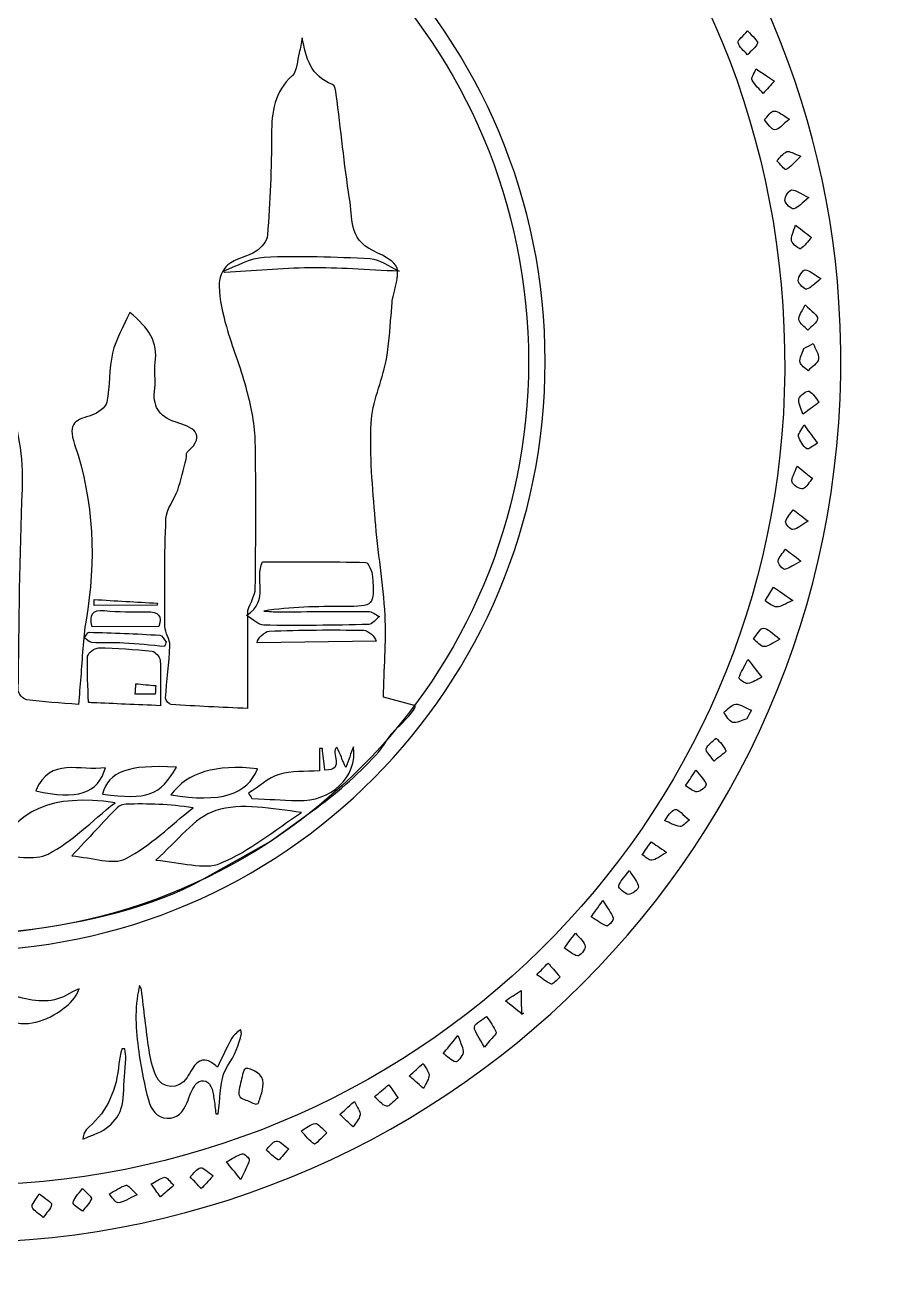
# Model space of a CAD drawing. Header units: millimetres. Extents: x -20 to 89, y -25 to 20.
# Drawn here: x 69.81 to 79.06, y -6.6 to 6.73 of the extents above; entities that cross this region are included whole.
import ezdxf

# ---------------------------------------------------------------- set-up
doc = ezdxf.new("R2010")
doc.units = ezdxf.units.MM
doc.header["$MEASUREMENT"] = 0
doc.layers.add('Layer 1', color=7, linetype='Continuous')

msp = doc.modelspace()

# ---------------------------------------------------------------- linework, layer by layer
at = {"layer": 'Layer 1', "color": 250, "lineweight": 18}
msp.add_open_spline([(52.3255, 14.5272), (52.3255, 14.5272), (85.9255, 14.5272), (85.9255, 14.5272), (87.5778, 14.5272), (88.9255, 13.1795), (88.9255, 11.5272), (88.9255, 11.5272), (88.9255, -22.0728), (88.9255, -22.0728), (88.9255, -23.7251), (87.5778, -25.0728), (85.9255, -25.0728), (85.9255, -25.0728), (52.3255, -25.0728), (52.3255, -25.0728), (50.6732, -25.0728), (49.3255, -23.7251), (49.3255, -22.0728), (49.3255, -22.0728), (49.3255, 11.5272), (49.3255, 11.5272), (49.3255, 13.1795), (50.6732, 14.5272), (52.3255, 14.5272)], degree=3, knots=[0, 0, 0, 0, 0.125, 0.125, 0.125, 0.25, 0.25, 0.25, 0.375, 0.375, 0.375, 0.5, 0.5, 0.5, 0.625, 0.625, 0.625, 0.75, 0.75, 0.75, 0.875, 0.875, 0.875, 1, 1, 1, 1], dxfattribs=at)
at = {"layer": 'Layer 1', "color": 242}
for points, knots in [([(69.1256, -6.1974), (63.9948, -6.2008), (59.8325, -2.0156), (59.7717, 3.0413), (59.7114, 8.0443), (63.6624, 12.3116), (68.7443, 12.497), (74.1646, 12.6946), (78.1503, 8.4661), (78.4488, 3.7832), (78.8016, -1.7555), (74.3837, -6.1916), (69.1256, -6.1974)], [0, 0, 0, 0, 0.25, 0.25, 0.25, 0.5, 0.5, 0.5, 0.75, 0.75, 0.75, 1, 1, 1, 1]), ([(69.1174, -5.5938), (73.9279, -5.6048), (77.8371, -1.7757), (77.8731, 3.0533), (77.9105, 8.03), (74.0444, 11.9236), (69.101, 11.9086), (64.1511, 11.8934), (60.4078, 8.0308), (60.364, 3.2393), (60.3175, -1.8027), (64.3616, -5.6145), (69.1174, -5.5938)], [0, 0, 0, 0, 0.25, 0.25, 0.25, 0.5, 0.5, 0.5, 0.75, 0.75, 0.75, 1, 1, 1, 1]), ([(73.512, -1.2703), (72.3879, -2.4026), (70.8349, -3.1031), (69.1198, -3.1031), (67.4047, -3.1031), (65.8517, -2.4026), (64.7276, -1.2703), (63.6038, -0.1383), (62.9084, 1.4258), (62.9084, 3.1531), (62.9084, 4.8804), (63.6038, 6.4445), (64.7276, 7.5766), (65.8517, 8.7089), (67.4047, 9.4094), (69.1198, 9.4094), (70.8349, 9.4094), (72.3879, 8.7089), (73.512, 7.5766), (74.636, 6.4444), (75.3313, 4.8804), (75.3313, 3.1531), (75.3313, 1.4259), (74.636, -0.1381), (73.512, -1.2703)], [0, 0, 0, 0, 0.125, 0.125, 0.125, 0.25, 0.25, 0.25, 0.375, 0.375, 0.375, 0.5, 0.5, 0.5, 0.625, 0.625, 0.625, 0.75, 0.75, 0.75, 0.875, 0.875, 0.875, 1, 1, 1, 1]), ([(69.1198, -2.9267), (70.7864, -2.9267), (72.2952, -2.2462), (73.3872, -1.1463), (74.4792, -0.0463), (75.1549, 1.4739), (75.1549, 3.1531), (75.1549, 4.8323), (74.4792, 6.3526), (73.3872, 7.4526), (72.2952, 8.5525), (70.7864, 9.233), (69.1198, 9.233), (67.4532, 9.233), (65.9444, 8.5525), (64.8524, 7.4526), (63.7604, 6.3525), (63.0848, 4.8323), (63.0848, 3.1531), (63.0848, 1.4739), (63.7604, -0.0464), (64.8524, -1.1463), (65.9444, -2.2462), (67.4532, -2.9267), (69.1198, -2.9267)], [0, 0, 0, 0, 0.125, 0.125, 0.125, 0.25, 0.25, 0.25, 0.375, 0.375, 0.375, 0.5, 0.5, 0.5, 0.625, 0.625, 0.625, 0.75, 0.75, 0.75, 0.875, 0.875, 0.875, 1, 1, 1, 1]), ([(77.4789, 6.6656), (77.4299, 6.607), (77.3711, 6.5642), (77.3779, 6.5384), (77.3907, 6.4909), (77.4415, 6.4532), (77.4765, 6.4113), (77.5145, 6.4516), (77.5685, 6.4866), (77.5843, 6.5346), (77.5916, 6.5583), (77.5298, 6.6047), (77.4789, 6.6656)], [0, 0, 0, 0, 0.25, 0.25, 0.25, 0.5, 0.5, 0.5, 0.75, 0.75, 0.75, 1, 1, 1, 1]), ([(64.7998, 0.0635), (64.7988, 0.5729), (64.8596, 1.1117), (64.7827, 1.6311), (64.6584, 2.4751), (64.9093, 3.1431), (65.5602, 3.6876), (66.0005, 4.0557), (66.5129, 4.2997), (67.0438, 4.5148), (67.1052, 4.5397), (67.1671, 4.6241), (67.1801, 4.6901), (67.2185, 4.8817), (67.2269, 5.0789), (67.2573, 5.2727), (67.2819, 5.4336), (67.4036, 5.4754), (67.5086, 5.3729), (67.6541, 5.2311), (67.7639, 5.0538), (67.8803, 4.8861), (67.8986, 4.8594), (67.8882, 4.7825), (67.8642, 4.7658), (67.8298, 4.7421), (67.7631, 4.7356), (67.7231, 4.7525), (67.6409, 4.7866), (67.5675, 4.8404), (67.482, 4.8914), (67.4566, 4.6825), (67.4784, 4.5439), (67.7103, 4.4484), (68.2212, 4.2388), (68.6843, 3.944), (69.0773, 3.5567), (69.5704, 3.0708), (69.8121, 2.493), (69.7838, 1.8027), (69.7547, 1.0903), (69.7494, 0.377), (69.7395, -0.3363), (69.7392, -0.3706), (69.7933, -0.4318), (69.8282, -0.4364), (70.0054, -0.4611), (70.1846, -0.471), (70.38, -0.4875), (70.3883, -0.3838), (70.3956, -0.2903), (70.4035, -0.1965), (70.4211, 0.0047), (70.4253, 0.2082), (70.4595, 0.4069), (70.5694, 1.0393), (70.5421, 1.6682), (70.3381, 2.2728), (70.2583, 2.5105), (70.3542, 2.5326), (70.5224, 2.5847), (70.5847, 2.6046), (70.6679, 2.6669), (70.6787, 2.7219), (70.7137, 2.893), (70.7011, 3.0744), (70.7409, 3.2445), (70.7749, 3.3889), (70.8564, 3.5227), (70.9232, 3.6762), (71.1284, 3.508), (71.2254, 3.3555), (71.193, 3.142), (71.1794, 3.0534), (71.2022, 2.9596), (71.1896, 2.871), (71.1632, 2.6865), (71.2223, 2.5709), (71.415, 2.5102), (71.5749, 2.4601), (71.7572, 2.3909), (71.532, 2.1919), (71.518, 2.1795), (71.5286, 2.1429), (71.5227, 2.1189), (71.4943, 2.0087), (71.4691, 1.8972), (71.4319, 1.7899), (71.3958, 1.6864), (71.3128, 1.5886), (71.3077, 1.4859), (71.2907, 1.1045), (71.2939, 0.7224), (71.2972, 0.3407), (71.2976, 0.273), (71.3517, 0.2046), (71.3491, 0.138), (71.3416, -0.0483), (71.3159, -0.2342), (71.3039, -0.4205), (71.3025, -0.4427), (71.3413, -0.4861), (71.3639, -0.4878), (71.6293, -0.5052), (71.8953, -0.5167), (72.1744, -0.5307), (72.1744, -0.5307), (72.1724, 0.5082), (72.1724, 0.5082), (72.2029, 0.594), (72.2504, 0.6675), (72.2513, 0.7413), (72.2581, 1.269), (72.2631, 1.7968), (72.2504, 2.3238), (72.2458, 2.5108), (72.2021, 2.6991), (72.1548, 2.8814), (72.0973, 3.0993), (72.0097, 3.309), (71.9483, 3.5258), (71.9081, 3.6658), (71.8765, 3.8111), (71.8706, 3.9553), (71.8672, 4.0305), (71.9055, 4.1329), (71.9625, 4.1792), (72.0467, 4.2475), (72.1713, 4.2657), (72.2646, 4.3262), (72.3206, 4.3623), (72.3816, 4.4361), (72.3856, 4.4968), (72.41, 4.8525), (72.4287, 5.2095), (72.428, 5.5658), (72.4273, 5.805), (72.4575, 6.0167), (72.6491, 6.1924), (72.7023, 6.2415), (72.6999, 6.3495), (72.721, 6.4307), (72.7343, 6.4836), (72.7434, 6.5379), (72.7542, 6.5912), (72.792, 6.3744), (72.8428, 6.1857), (73.0747, 6.0965), (73.0991, 6.0871), (73.1101, 6.0268), (73.1152, 5.9887), (73.1628, 5.6198), (73.1973, 5.2491), (73.2566, 4.8823), (73.2884, 4.6844), (73.2401, 4.4583), (73.5036, 4.3321), (73.81, 4.1852), (73.7978, 4.164), (73.7179, 3.8429), (73.7025, 3.7796), (73.7037, 3.7133), (73.6972, 3.648), (73.6805, 3.4854), (73.6762, 3.3203), (73.6437, 3.1607), (73.5986, 2.9377), (73.4953, 2.7209), (73.4845, 2.4983), (73.4678, 2.1585), (73.5006, 1.8156), (73.5273, 1.475), (73.5545, 1.1357), (73.6151, 0.7985), (73.6322, 0.4588), (73.647, 0.1706), (73.6199, -0.1194), (73.6153, -0.409), (73.6153, -0.409), (73.9448, -0.4998), (73.9448, -0.4998), (73.9983, -0.5144), (73.7352, -0.7662), (73.7679, -0.7253), (73.676, -0.8158), (73.6213, -0.9295), (73.5337, -1.0249), (73.3337, -1.2424), (73.1014, -1.4437), (72.8636, -1.616), (72.8636, -1.616), (72.4117, -1.9436), (72.4117, -1.9436), (72.4117, -1.9436), (71.6888, -2.35), (71.6888, -2.35), (71.2024, -2.6234), (70.4714, -2.8033), (69.7378, -2.8952), (68.7264, -3.0219), (67.7499, -2.8133), (67.578, -2.7265), (67.4413, -2.6576), (67.2855, -2.6391), (67.1271, -2.5875), (66.8661, -2.5025), (66.5934, -2.3873), (66.3574, -2.2539), (65.9828, -2.042), (65.6043, -1.8332), (65.3713, -1.6122), (65.3713, -1.6122), (64.6259, -0.9054), (64.6259, -0.9054), (64.6259, -0.9054), (64.2589, -0.4513), (64.2589, -0.4513), (64.2037, -0.3829), (63.9773, -0.0217), (63.9397, 0.0315), (63.9095, 0.0742), (64.6086, 0.0032), (64.7998, 0.0635)], [0, 0, 0, 0, 0.0135135, 0.0135135, 0.0135135, 0.027027, 0.027027, 0.027027, 0.0405405, 0.0405405, 0.0405405, 0.0540541, 0.0540541, 0.0540541, 0.0675676, 0.0675676, 0.0675676, 0.0810811, 0.0810811, 0.0810811, 0.0945946, 0.0945946, 0.0945946, 0.1081081, 0.1081081, 0.1081081, 0.1216216, 0.1216216, 0.1216216, 0.1351351, 0.1351351, 0.1351351, 0.1486486, 0.1486486, 0.1486486, 0.1621622, 0.1621622, 0.1621622, 0.1756757, 0.1756757, 0.1756757, 0.1891892, 0.1891892, 0.1891892, 0.2027027, 0.2027027, 0.2027027, 0.2162162, 0.2162162, 0.2162162, 0.2297297, 0.2297297, 0.2297297, 0.2432432, 0.2432432, 0.2432432, 0.2567568, 0.2567568, 0.2567568, 0.2702703, 0.2702703, 0.2702703, 0.2837838, 0.2837838, 0.2837838, 0.2972973, 0.2972973, 0.2972973, 0.3108108, 0.3108108, 0.3108108, 0.3243243, 0.3243243, 0.3243243, 0.3378378, 0.3378378, 0.3378378, 0.3513514, 0.3513514, 0.3513514, 0.3648649, 0.3648649, 0.3648649, 0.3783784, 0.3783784, 0.3783784, 0.3918919, 0.3918919, 0.3918919, 0.4054054, 0.4054054, 0.4054054, 0.4189189, 0.4189189, 0.4189189, 0.4324324, 0.4324324, 0.4324324, 0.4459459, 0.4459459, 0.4459459, 0.4594595, 0.4594595, 0.4594595, 0.472973, 0.472973, 0.472973, 0.4864865, 0.4864865, 0.4864865, 0.5, 0.5, 0.5, 0.5135135, 0.5135135, 0.5135135, 0.527027, 0.527027, 0.527027, 0.5405405, 0.5405405, 0.5405405, 0.5540541, 0.5540541, 0.5540541, 0.5675676, 0.5675676, 0.5675676, 0.5810811, 0.5810811, 0.5810811, 0.5945946, 0.5945946, 0.5945946, 0.6081081, 0.6081081, 0.6081081, 0.6216216, 0.6216216, 0.6216216, 0.6351351, 0.6351351, 0.6351351, 0.6486486, 0.6486486, 0.6486486, 0.6621622, 0.6621622, 0.6621622, 0.6756757, 0.6756757, 0.6756757, 0.6891892, 0.6891892, 0.6891892, 0.7027027, 0.7027027, 0.7027027, 0.7162162, 0.7162162, 0.7162162, 0.7297297, 0.7297297, 0.7297297, 0.7432432, 0.7432432, 0.7432432, 0.7567568, 0.7567568, 0.7567568, 0.7702703, 0.7702703, 0.7702703, 0.7837838, 0.7837838, 0.7837838, 0.7972973, 0.7972973, 0.7972973, 0.8108108, 0.8108108, 0.8108108, 0.8243243, 0.8243243, 0.8243243, 0.8378378, 0.8378378, 0.8378378, 0.8513514, 0.8513514, 0.8513514, 0.8648649, 0.8648649, 0.8648649, 0.8783784, 0.8783784, 0.8783784, 0.8918919, 0.8918919, 0.8918919, 0.9054054, 0.9054054, 0.9054054, 0.9189189, 0.9189189, 0.9189189, 0.9324324, 0.9324324, 0.9324324, 0.9459459, 0.9459459, 0.9459459, 0.9594595, 0.9594595, 0.9594595, 0.972973, 0.972973, 0.972973, 0.9864865, 0.9864865, 0.9864865, 1, 1, 1, 1]), ([(77.5686, 6.2612), (77.5475, 6.2069), (77.5151, 6.1627), (77.5264, 6.1425), (77.5554, 6.0894), (77.6035, 6.0464), (77.6445, 5.9993), (77.6843, 6.0434), (77.7241, 6.0876), (77.7642, 6.1318), (77.7095, 6.1676), (77.6551, 6.2039), (77.5686, 6.2612)], [0, 0, 0, 0, 0.25, 0.25, 0.25, 0.5, 0.5, 0.5, 0.75, 0.75, 0.75, 1, 1, 1, 1]), ([(77.923, 5.7278), (77.8524, 5.7675), (77.8068, 5.8133), (77.7609, 5.8132), (77.726, 5.8135), (77.6913, 5.7548), (77.657, 5.7223), (77.6935, 5.6839), (77.7299, 5.6152), (77.7666, 5.6149), (77.8096, 5.6143), (77.8533, 5.6741), (77.923, 5.7278)], [0, 0, 0, 0, 0.25, 0.25, 0.25, 0.5, 0.5, 0.5, 0.75, 0.75, 0.75, 1, 1, 1, 1]), ([(78.0434, 5.3332), (77.9696, 5.3599), (77.9247, 5.393), (77.8966, 5.3823), (77.8546, 5.3661), (77.8247, 5.3191), (77.7902, 5.2854), (77.8234, 5.2524), (77.8708, 5.1858), (77.8866, 5.1925), (77.9343, 5.2138), (77.9694, 5.2629), (78.0434, 5.3332)], [0, 0, 0, 0, 0.25, 0.25, 0.25, 0.5, 0.5, 0.5, 0.75, 0.75, 0.75, 1, 1, 1, 1]), ([(78.1275, 4.8942), (78.0455, 4.9342), (77.9964, 4.9761), (77.9474, 4.9757), (77.9209, 4.9757), (77.8717, 4.9022), (77.875, 4.8655), (77.8778, 4.8309), (77.9439, 4.7693), (77.9686, 4.7754), (78.0173, 4.7878), (78.057, 4.8379), (78.1275, 4.8942)], [0, 0, 0, 0, 0.25, 0.25, 0.25, 0.5, 0.5, 0.5, 0.75, 0.75, 0.75, 1, 1, 1, 1]), ([(77.987, 4.6025), (77.967, 4.5291), (77.9364, 4.4775), (77.9463, 4.4356), (77.9548, 4.3999), (78.0301, 4.344), (78.0403, 4.3511), (78.0861, 4.3805), (78.1185, 4.43), (78.1558, 4.4723), (78.1102, 4.5075), (78.0647, 4.5424), (77.987, 4.6025)], [0, 0, 0, 0, 0.25, 0.25, 0.25, 0.5, 0.5, 0.5, 0.75, 0.75, 0.75, 1, 1, 1, 1]), ([(71.9116, 4.1142), (71.9183, 4.1089), (71.9246, 4.1032), (71.931, 4.0977), (72.2315, 4.1158), (72.5323, 4.1461), (72.8329, 4.1488), (73.1335, 4.1518), (73.4341, 4.1273), (73.783, 4.1128), (73.6665, 4.1663), (73.5732, 4.2419), (73.4758, 4.247), (73.1012, 4.2668), (72.7251, 4.2795), (72.3505, 4.2629), (72.2023, 4.2562), (72.0579, 4.1663), (71.9116, 4.1142)], [0, 0, 0, 0, 0.1666667, 0.1666667, 0.1666667, 0.3333333, 0.3333333, 0.3333333, 0.5, 0.5, 0.5, 0.6666667, 0.6666667, 0.6666667, 0.8333333, 0.8333333, 0.8333333, 1, 1, 1, 1]), ([(78.2557, 4.0347), (78.1848, 4.0773), (78.1396, 4.1223), (78.0905, 4.1268), (78.0672, 4.1286), (78.0158, 4.0533), (78.0166, 4.0138), (78.0174, 3.98), (78.0842, 3.9148), (78.105, 3.9208), (78.154, 3.9357), (78.1934, 3.9841), (78.2557, 4.0347)], [0, 0, 0, 0, 0.25, 0.25, 0.25, 0.5, 0.5, 0.5, 0.75, 0.75, 0.75, 1, 1, 1, 1]), ([(78.0898, 3.7557), (78.0571, 3.6822), (78.0166, 3.6349), (78.0241, 3.5976), (78.0323, 3.5559), (78.0849, 3.5236), (78.1182, 3.4873), (78.1551, 3.5279), (78.2185, 3.5665), (78.2216, 3.6096), (78.2241, 3.6452), (78.1559, 3.6859), (78.0898, 3.7557)], [0, 0, 0, 0, 0.25, 0.25, 0.25, 0.5, 0.5, 0.5, 0.75, 0.75, 0.75, 1, 1, 1, 1]), ([(78.1752, 3.3456), (78.1418, 3.3275), (78.1079, 3.3094), (78.0748, 3.2914), (78.06, 3.2423), (78.0305, 3.1915), (78.0355, 3.1442), (78.0392, 3.1125), (78.0917, 3.0858), (78.1222, 3.0569), (78.1609, 3.0979), (78.2244, 3.1351), (78.2317, 3.181), (78.2397, 3.2314), (78.1962, 3.2902), (78.1752, 3.3456)], [0, 0, 0, 0, 0.2, 0.2, 0.2, 0.4, 0.4, 0.4, 0.6, 0.6, 0.6, 0.8, 0.8, 0.8, 1, 1, 1, 1]), ([(78.0656, 2.5936), (78.1438, 2.6512), (78.1909, 2.6863), (78.2381, 2.7209), (78.2032, 2.7621), (78.1749, 2.8186), (78.1307, 2.8382), (78.1088, 2.848), (78.0348, 2.7957), (78.0243, 2.7597), (78.0127, 2.7191), (78.0456, 2.6655), (78.0656, 2.5936)], [0, 0, 0, 0, 0.25, 0.25, 0.25, 0.5, 0.5, 0.5, 0.75, 0.75, 0.75, 1, 1, 1, 1]), ([(78.0788, 2.4804), (78.0465, 2.4186), (78.0109, 2.3814), (78.0187, 2.3589), (78.0354, 2.3092), (78.0669, 2.2571), (78.1079, 2.2268), (78.1227, 2.2159), (78.1819, 2.2647), (78.2203, 2.2862), (78.1825, 2.3384), (78.1439, 2.3909), (78.0788, 2.4804)], [0, 0, 0, 0, 0.25, 0.25, 0.25, 0.5, 0.5, 0.5, 0.75, 0.75, 0.75, 1, 1, 1, 1]), ([(78.0066, 2.0435), (77.9796, 1.969), (77.9413, 1.916), (77.9512, 1.874), (77.9594, 1.8409), (78.0343, 1.7942), (78.0649, 1.803), (78.1059, 1.8147), (78.1333, 1.8748), (78.1663, 1.9139), (78.1225, 1.9496), (78.0787, 1.9851), (78.0066, 2.0435)], [0, 0, 0, 0, 0.25, 0.25, 0.25, 0.5, 0.5, 0.5, 0.75, 0.75, 0.75, 1, 1, 1, 1]), ([(78.1234, 1.4589), (78.0534, 1.5119), (78.0083, 1.5464), (77.9634, 1.581), (77.9342, 1.5385), (77.892, 1.4993), (77.8826, 1.4531), (77.8776, 1.4301), (77.9377, 1.3667), (77.9599, 1.3706), (78.0097, 1.3795), (78.0544, 1.4191), (78.1234, 1.4589)], [0, 0, 0, 0, 0.25, 0.25, 0.25, 0.5, 0.5, 0.5, 0.75, 0.75, 0.75, 1, 1, 1, 1]), ([(78.0456, 1.0346), (77.9745, 1.0903), (77.9287, 1.1261), (77.8827, 1.1617), (77.8546, 1.1199), (77.8127, 1.0808), (77.8029, 1.0348), (77.798, 1.0098), (77.8535, 0.9439), (77.8715, 0.9475), (77.9233, 0.9579), (77.9701, 0.9943), (78.0456, 1.0346)], [0, 0, 0, 0, 0.25, 0.25, 0.25, 0.5, 0.5, 0.5, 0.75, 0.75, 0.75, 1, 1, 1, 1]), ([(72.1626, 0.4567), (72.2378, 0.4124), (72.2912, 0.3546), (72.3452, 0.354), (72.7167, 0.3488), (73.0878, 0.3534), (73.4592, 0.3626), (73.4977, 0.3636), (73.5343, 0.4184), (73.572, 0.4481), (73.5314, 0.4664), (73.4915, 0.5005), (73.4513, 0.5008), (73.1366, 0.5027), (72.8219, 0.4979), (72.5072, 0.4962), (72.4533, 0.496), (72.3989, 0.5016), (72.345, 0.5046), (72.6288, 0.5518), (72.9107, 0.5513), (73.1926, 0.5533), (73.5171, 0.5553), (73.5203, 0.5563), (73.4993, 0.8716), (73.4956, 0.9252), (73.4545, 1.0208), (73.4291, 1.0214), (73.0594, 1.0306), (72.6897, 1.0267), (72.3334, 1.026), (72.2409, 0.8431), (72.4145, 0.6255), (72.1626, 0.4567)], [0, 0, 0, 0, 0.0909091, 0.0909091, 0.0909091, 0.1818182, 0.1818182, 0.1818182, 0.2727273, 0.2727273, 0.2727273, 0.3636364, 0.3636364, 0.3636364, 0.4545455, 0.4545455, 0.4545455, 0.5454545, 0.5454545, 0.5454545, 0.6363636, 0.6363636, 0.6363636, 0.7272727, 0.7272727, 0.7272727, 0.8181818, 0.8181818, 0.8181818, 0.9090909, 0.9090909, 0.9090909, 1, 1, 1, 1]), ([(77.9575, 0.6171), (77.8621, 0.6844), (77.8088, 0.722), (77.7554, 0.7597), (77.7554, 0.7597), (77.6647, 0.6116), (77.6647, 0.6116), (77.706, 0.5892), (77.7467, 0.5497), (77.789, 0.5483), (77.8324, 0.547), (77.8771, 0.5821), (77.9575, 0.6171)], [0, 0, 0, 0, 0.25, 0.25, 0.25, 0.5, 0.5, 0.5, 0.75, 0.75, 0.75, 1, 1, 1, 1]), ([(70.5462, 0.6272), (70.5459, 0.606), (70.5456, 0.5852), (70.5452, 0.5644), (70.5452, 0.5644), (71.2145, 0.5657), (71.2145, 0.5657), (71.2152, 0.5731), (71.2162, 0.5805), (71.2169, 0.5883), (70.9933, 0.6013), (70.7699, 0.6138), (70.5462, 0.6272)], [0, 0, 0, 0, 0.25, 0.25, 0.25, 0.5, 0.5, 0.5, 0.75, 0.75, 0.75, 1, 1, 1, 1]), ([(71.2312, 0.3392), (71.2698, 0.4508), (71.2309, 0.4997), (71.1028, 0.4974), (70.9536, 0.4943), (70.8037, 0.4965), (70.6554, 0.5092), (70.5228, 0.5206), (70.4932, 0.4676), (70.5242, 0.3379), (70.5242, 0.3379), (71.2312, 0.3392), (71.2312, 0.3392)], [0, 0, 0, 0, 0.25, 0.25, 0.25, 0.5, 0.5, 0.5, 0.75, 0.75, 0.75, 1, 1, 1, 1]), ([(71.293, 0.1273), (71.2985, 0.1442), (71.3042, 0.1613), (71.3098, 0.1785), (71.2875, 0.2028), (71.2662, 0.2469), (71.2426, 0.2482), (70.9925, 0.2637), (70.742, 0.2737), (70.4919, 0.28), (70.4753, 0.2807), (70.4577, 0.241), (70.4412, 0.2202), (70.4676, 0.2027), (70.4938, 0.172), (70.5213, 0.1707), (70.6339, 0.1645), (70.7478, 0.1718), (70.8604, 0.1653), (71.0047, 0.1571), (71.1486, 0.1405), (71.293, 0.1273)], [0, 0, 0, 0, 0.1428571, 0.1428571, 0.1428571, 0.2857143, 0.2857143, 0.2857143, 0.4285714, 0.4285714, 0.4285714, 0.5714286, 0.5714286, 0.5714286, 0.7142857, 0.7142857, 0.7142857, 0.8571429, 0.8571429, 0.8571429, 1, 1, 1, 1]), ([(73.5365, 0.1838), (73.5319, 0.2286), (73.453, 0.2998), (73.4068, 0.3007), (73.072, 0.3074), (72.7361, 0.3044), (72.4011, 0.2906), (72.3552, 0.2888), (72.2791, 0.2149), (72.2743, 0.1683), (72.2743, 0.1683), (73.5365, 0.1838), (73.5365, 0.1838)], [0, 0, 0, 0, 0.25, 0.25, 0.25, 0.5, 0.5, 0.5, 0.75, 0.75, 0.75, 1, 1, 1, 1]), ([(77.8228, 0.208), (77.7419, 0.2653), (77.6945, 0.3241), (77.6479, 0.3238), (77.6116, 0.323), (77.5762, 0.2484), (77.5402, 0.2071), (77.5787, 0.1786), (77.6166, 0.1279), (77.6554, 0.1276), (77.7009, 0.1267), (77.747, 0.169), (77.8228, 0.208)], [0, 0, 0, 0, 0.25, 0.25, 0.25, 0.5, 0.5, 0.5, 0.75, 0.75, 0.75, 1, 1, 1, 1]), ([(71.2504, -0.5003), (71.25, -0.3239), (71.2543, -0.1694), (71.2452, -0.0157), (71.2431, 0.0182), (71.1939, 0.0735), (71.1622, 0.0773), (70.973, 0.0981), (70.7829, 0.1123), (70.5927, 0.1143), (70.5528, 0.1146), (70.4785, 0.0577), (70.4768, 0.0245), (70.4687, -0.1377), (70.4792, -0.3011), (70.4859, -0.4641), (70.4859, -0.4662), (70.5144, -0.4682), (70.5296, -0.4689), (70.7607, -0.4791), (70.9914, -0.4888), (71.2504, -0.5003)], [0, 0, 0, 0, 0.1428571, 0.1428571, 0.1428571, 0.2857143, 0.2857143, 0.2857143, 0.4285714, 0.4285714, 0.4285714, 0.5714286, 0.5714286, 0.5714286, 0.7142857, 0.7142857, 0.7142857, 0.8571429, 0.8571429, 0.8571429, 1, 1, 1, 1]), ([(77.4831, -0.0093), (77.4417, -0.089), (77.4068, -0.1442), (77.3875, -0.2045), (77.384, -0.2152), (77.4504, -0.2682), (77.4797, -0.2643), (77.5316, -0.2572), (77.5801, -0.2218), (77.6299, -0.1981), (77.5878, -0.1439), (77.5454, -0.0892), (77.4831, -0.0093)], [0, 0, 0, 0, 0.25, 0.25, 0.25, 0.5, 0.5, 0.5, 0.75, 0.75, 0.75, 1, 1, 1, 1]), ([(70.9856, -0.2702), (71.0579, -0.2771), (71.1303, -0.2841), (71.2026, -0.2906), (71.2009, -0.3188), (71.1995, -0.3467), (71.1981, -0.3746), (71.1981, -0.3746), (70.9773, -0.3751), (70.9773, -0.3751), (70.9798, -0.3401), (70.9828, -0.3052), (70.9856, -0.2702)], [0, 0, 0, 0, 0.25, 0.25, 0.25, 0.5, 0.5, 0.5, 0.75, 0.75, 0.75, 1, 1, 1, 1]), ([(77.4671, -0.6425), (77.4843, -0.6115), (77.5018, -0.5803), (77.5191, -0.5489), (77.464, -0.5254), (77.4081, -0.4825), (77.3528, -0.4836), (77.3101, -0.4844), (77.2686, -0.5406), (77.2267, -0.5718), (77.2578, -0.6087), (77.2829, -0.6672), (77.3207, -0.6774), (77.3637, -0.6886), (77.4177, -0.656), (77.4671, -0.6425)], [0, 0, 0, 0, 0.2, 0.2, 0.2, 0.4, 0.4, 0.4, 0.6, 0.6, 0.6, 0.8, 0.8, 0.8, 1, 1, 1, 1]), ([(77.1236, -1.088), (77.1835, -1.0378), (77.255, -0.9929), (77.2493, -0.9791), (77.2291, -0.928), (77.1832, -0.8875), (77.1467, -0.8432), (77.1091, -0.881), (77.057, -0.9139), (77.0401, -0.9598), (77.031, -0.9834), (77.084, -1.0302), (77.1236, -1.088)], [0, 0, 0, 0, 0.25, 0.25, 0.25, 0.5, 0.5, 0.5, 0.75, 0.75, 0.75, 1, 1, 1, 1]), ([(69.9264, -1.404), (70.0763, -1.0364), (70.4019, -1.2016), (70.6649, -1.1584), (70.5938, -1.4302), (70.3566, -1.5062), (69.9264, -1.404)], [0, 0, 0, 0, 0.5, 0.5, 0.5, 1, 1, 1, 1]), ([(72.9376, -1.1915), (72.9376, -1.1915), (72.9371, -0.9548), (72.9371, -0.9548), (72.947, -0.9544), (72.9572, -0.9541), (72.9671, -0.9537), (72.9754, -1.0246), (72.984, -1.0951), (72.9948, -1.1833), (73.2184, -1.1885), (73.0423, -0.9927), (73.1213, -0.9407), (73.1606, -1.014), (73.1765, -1.0815), (73.2158, -1.1555), (73.2517, -1.0785), (73.2648, -1.0047), (73.2972, -0.9352), (73.3468, -1.2611), (73.052, -1.5198), (72.7098, -1.5082), (72.5101, -1.501), (72.4189, -1.4941), (72.2192, -1.4846), (72.2072, -1.4666), (72.1952, -1.4483), (72.1827, -1.4304), (72.2913, -1.3611), (72.3913, -1.2667), (72.5105, -1.229), (72.6378, -1.1889), (72.7835, -1.2027), (72.9376, -1.1915)], [0, 0, 0, 0, 0.0909091, 0.0909091, 0.0909091, 0.1818182, 0.1818182, 0.1818182, 0.2727273, 0.2727273, 0.2727273, 0.3636364, 0.3636364, 0.3636364, 0.4545455, 0.4545455, 0.4545455, 0.5454545, 0.5454545, 0.5454545, 0.6363636, 0.6363636, 0.6363636, 0.7272727, 0.7272727, 0.7272727, 0.8181818, 0.8181818, 0.8181818, 0.9090909, 0.9090909, 0.9090909, 1, 1, 1, 1]), ([(71.4194, -1.1513), (71.2499, -1.4543), (71.1043, -1.5054), (70.6336, -1.4378), (70.7044, -1.1975), (70.8976, -1.1255), (71.4194, -1.1513)], [0, 0, 0, 0, 0.5, 0.5, 0.5, 1, 1, 1, 1]), ([(71.3587, -1.4471), (71.5413, -1.2059), (71.8294, -1.1216), (72.2802, -1.1692), (72.1718, -1.4452), (71.8865, -1.5336), (71.3587, -1.4471)], [0, 0, 0, 0, 0.5, 0.5, 0.5, 1, 1, 1, 1]), ([(76.9298, -1.1847), (76.8808, -1.2592), (76.8513, -1.3055), (76.8211, -1.3514), (76.8627, -1.3746), (76.9048, -1.4169), (76.9457, -1.4154), (76.9795, -1.4142), (77.044, -1.3524), (77.0387, -1.3348), (77.0242, -1.2871), (76.9796, -1.2488), (76.9298, -1.1847)], [0, 0, 0, 0, 0.25, 0.25, 0.25, 0.5, 0.5, 0.5, 0.75, 0.75, 0.75, 1, 1, 1, 1]), ([(70.7674, -1.5299), (70.5148, -1.7306), (70.3096, -1.9452), (70.058, -2.0751), (69.9124, -2.1502), (69.6928, -2.0896), (69.4868, -2.09), (69.717, -1.5978), (70.0923, -1.4359), (70.7674, -1.5299)], [0, 0, 0, 0, 0.3333333, 0.3333333, 0.3333333, 0.6666667, 0.6666667, 0.6666667, 1, 1, 1, 1]), ([(70.3078, -2.095), (70.4922, -1.8979), (70.6394, -1.7388), (70.7904, -1.5829), (70.812, -1.5607), (70.8525, -1.5454), (70.8846, -1.545), (71.1143, -1.5414), (71.3439, -1.5424), (71.5948, -1.5857), (71.3588, -1.7702), (71.1415, -1.9894), (70.8794, -2.1258), (70.7475, -2.1944), (70.5332, -2.1126), (70.3078, -2.095)], [0, 0, 0, 0, 0.2, 0.2, 0.2, 0.4, 0.4, 0.4, 0.6, 0.6, 0.6, 0.8, 0.8, 0.8, 1, 1, 1, 1]), ([(71.1984, -2.1398), (71.4343, -1.9355), (71.6053, -1.6868), (71.8352, -1.614), (72.1073, -1.5278), (72.4303, -1.5928), (72.7461, -1.6345), (72.4621, -1.8192), (72.1955, -2.0448), (71.8867, -2.1734), (71.7122, -2.2458), (71.4675, -2.1591), (71.1984, -2.1398)], [0, 0, 0, 0, 0.25, 0.25, 0.25, 0.5, 0.5, 0.5, 0.75, 0.75, 0.75, 1, 1, 1, 1]), ([(76.863, -1.715), (76.7927, -1.6605), (76.7439, -1.5957), (76.7097, -1.6028), (76.666, -1.6113), (76.634, -1.6781), (76.5974, -1.7198), (76.6521, -1.7426), (76.7054, -1.7732), (76.7629, -1.7837), (76.7866, -1.7879), (76.818, -1.7476), (76.863, -1.715)], [0, 0, 0, 0, 0.25, 0.25, 0.25, 0.5, 0.5, 0.5, 0.75, 0.75, 0.75, 1, 1, 1, 1]), ([(76.6202, -2.0581), (76.5421, -2.0046), (76.4991, -1.9747), (76.456, -1.9451), (76.4247, -1.9911), (76.3934, -2.0366), (76.3621, -2.0822), (76.3963, -2.1036), (76.4324, -2.1442), (76.4645, -2.1413), (76.5072, -2.1373), (76.5469, -2.0995), (76.6202, -2.0581)], [0, 0, 0, 0, 0.25, 0.25, 0.25, 0.5, 0.5, 0.5, 0.75, 0.75, 0.75, 1, 1, 1, 1]), ([(76.2244, -2.249), (76.171, -2.3235), (76.1216, -2.366), (76.1122, -2.4157), (76.1077, -2.4397), (76.177, -2.5003), (76.2151, -2.503), (76.251, -2.5054), (76.3236, -2.4492), (76.321, -2.4252), (76.3158, -2.3747), (76.2716, -2.3286), (76.2244, -2.249)], [0, 0, 0, 0, 0.25, 0.25, 0.25, 0.5, 0.5, 0.5, 0.75, 0.75, 0.75, 1, 1, 1, 1]), ([(75.9439, -2.5698), (75.8876, -2.6479), (75.8539, -2.6953), (75.8201, -2.7422), (75.8748, -2.7763), (75.9281, -2.8157), (75.9874, -2.84), (75.9976, -2.8442), (76.0603, -2.7764), (76.0536, -2.7573), (76.0334, -2.6984), (75.9917, -2.647), (75.9439, -2.5698)], [0, 0, 0, 0, 0.25, 0.25, 0.25, 0.5, 0.5, 0.5, 0.75, 0.75, 0.75, 1, 1, 1, 1]), ([(75.6546, -2.9144), (75.6004, -2.9857), (75.5673, -3.0288), (75.5342, -3.0719), (75.5812, -3.1022), (75.6254, -3.1472), (75.6758, -3.1563), (75.6984, -3.1605), (75.7614, -3.0878), (75.7571, -3.0567), (75.7511, -3.0119), (75.6998, -2.9732), (75.6546, -2.9144)], [0, 0, 0, 0, 0.25, 0.25, 0.25, 0.5, 0.5, 0.5, 0.75, 0.75, 0.75, 1, 1, 1, 1]), ([(75.489, -3.3804), (75.4337, -3.3166), (75.3981, -3.275), (75.362, -3.2334), (75.3223, -3.2745), (75.2824, -3.3155), (75.2426, -3.3564), (75.2932, -3.3912), (75.3409, -3.4336), (75.3967, -3.4559), (75.4125, -3.4627), (75.4512, -3.4125), (75.489, -3.3804)], [0, 0, 0, 0, 0.25, 0.25, 0.25, 0.5, 0.5, 0.5, 0.75, 0.75, 0.75, 1, 1, 1, 1]), ([(69.253, -3.9046), (69.3341, -3.6934), (69.5931, -3.5518), (69.7847, -3.6039), (69.9714, -3.6548), (70.1496, -3.6523), (70.317, -3.5366), (70.332, -3.5264), (70.3518, -3.5225), (70.3878, -3.508), (70.3463, -3.604), (70.2925, -3.6623), (70.2291, -3.7097), (70.0364, -3.8537), (69.8301, -3.9267), (69.5946, -3.8326), (69.4947, -3.7926), (69.4002, -3.8079), (69.3132, -3.8744), (69.2998, -3.8847), (69.2829, -3.8896), (69.253, -3.9046)], [0, 0, 0, 0, 0.1428571, 0.1428571, 0.1428571, 0.2857143, 0.2857143, 0.2857143, 0.4285714, 0.4285714, 0.4285714, 0.5714286, 0.5714286, 0.5714286, 0.7142857, 0.7142857, 0.7142857, 0.8571429, 0.8571429, 0.8571429, 1, 1, 1, 1]), ([(72.1085, -3.9795), (72.083, -4.1042), (72.0353, -4.2154), (71.9639, -4.3217), (71.8879, -4.4343), (71.8884, -4.5772), (71.8757, -4.712), (71.8719, -4.7523), (71.8657, -4.7928), (71.86, -4.833), (71.8526, -4.833), (71.8445, -4.833), (71.8371, -4.8334), (71.8303, -4.7787), (71.8252, -4.7234), (71.8163, -4.6695), (71.8088, -4.6261), (71.8034, -4.5802), (71.7847, -4.5417), (71.7485, -4.4685), (71.6674, -4.4627), (71.6185, -4.5266), (71.5995, -4.5517), (71.5862, -4.582), (71.5728, -4.6113), (71.5577, -4.6449), (71.545, -4.6798), (71.5314, -4.7144), (71.4924, -4.8112), (71.4311, -4.8861), (71.3221, -4.8806), (71.2085, -4.8748), (71.148, -4.786), (71.1213, -4.6863), (71.0802, -4.5308), (71.0463, -4.3724), (71.0245, -4.2134), (70.9927, -3.9866), (70.969, -3.7581), (71.0151, -3.5308), (71.0183, -3.5153), (71.0218, -3.4997), (71.0277, -3.4708), (71.0387, -3.493), (71.0468, -3.5032), (71.0482, -3.5141), (71.0747, -3.7279), (71.0967, -3.9423), (71.1278, -4.1553), (71.141, -4.2467), (71.1627, -4.3401), (71.1985, -4.4248), (71.2623, -4.5745), (71.443, -4.5837), (71.5309, -4.4481), (71.5498, -4.4191), (71.5668, -4.389), (71.5846, -4.3594), (71.6536, -4.245), (71.727, -4.2321), (71.8297, -4.3166), (71.8379, -4.3236), (71.8464, -4.3303), (71.8538, -4.3363), (71.9048, -4.2325), (71.9511, -4.1298), (72.0056, -4.0319), (72.0267, -3.9945), (72.0673, -3.9694), (72.0989, -3.9383), (72.1027, -3.952), (72.1054, -3.9658), (72.1085, -3.9795)], [0, 0, 0, 0, 0.0416667, 0.0416667, 0.0416667, 0.0833333, 0.0833333, 0.0833333, 0.125, 0.125, 0.125, 0.1666667, 0.1666667, 0.1666667, 0.2083333, 0.2083333, 0.2083333, 0.25, 0.25, 0.25, 0.2916667, 0.2916667, 0.2916667, 0.3333333, 0.3333333, 0.3333333, 0.375, 0.375, 0.375, 0.4166667, 0.4166667, 0.4166667, 0.4583333, 0.4583333, 0.4583333, 0.5, 0.5, 0.5, 0.5416667, 0.5416667, 0.5416667, 0.5833333, 0.5833333, 0.5833333, 0.625, 0.625, 0.625, 0.6666667, 0.6666667, 0.6666667, 0.7083333, 0.7083333, 0.7083333, 0.75, 0.75, 0.75, 0.7916667, 0.7916667, 0.7916667, 0.8333333, 0.8333333, 0.8333333, 0.875, 0.875, 0.875, 0.9166667, 0.9166667, 0.9166667, 0.9583333, 0.9583333, 0.9583333, 1, 1, 1, 1]), ([(75.0875, -3.774), (75.0925, -3.7705), (75.0967, -3.7666), (75.1013, -3.7631), (75.1013, -3.7631), (75.0794, -3.7756), (75.0794, -3.7756), (75.0782, -3.692), (75.077, -3.6083), (75.0757, -3.5244), (75.0201, -3.5608), (74.9644, -3.5973), (74.9091, -3.6337), (74.9684, -3.6809), (75.0281, -3.7276), (75.0875, -3.774)], [0, 0, 0, 0, 0.2, 0.2, 0.2, 0.4, 0.4, 0.4, 0.6, 0.6, 0.6, 0.8, 0.8, 0.8, 1, 1, 1, 1]), ([(74.6871, -4.1245), (74.7688, -4.023), (74.8184, -3.983), (74.8117, -3.9662), (74.7872, -3.9066), (74.7434, -3.8548), (74.7073, -3.8002), (74.6622, -3.8376), (74.5797, -3.8756), (74.5802, -3.9123), (74.5813, -3.9719), (74.6365, -4.0307), (74.6871, -4.1245)], [0, 0, 0, 0, 0.25, 0.25, 0.25, 0.5, 0.5, 0.5, 0.75, 0.75, 0.75, 1, 1, 1, 1]), ([(74.4061, -4.0029), (74.3307, -4.0941), (74.2902, -4.1429), (74.2498, -4.1919), (74.2933, -4.2244), (74.3332, -4.268), (74.3823, -4.2831), (74.3985, -4.288), (74.4555, -4.2219), (74.4611, -4.1831), (74.467, -4.1404), (74.4355, -4.0921), (74.4061, -4.0029)], [0, 0, 0, 0, 0.25, 0.25, 0.25, 0.5, 0.5, 0.5, 0.75, 0.75, 0.75, 1, 1, 1, 1]), ([(70.8714, -4.1438), (70.8757, -4.1791), (70.8845, -4.2146), (70.8825, -4.2493), (70.8761, -4.3745), (70.8615, -4.4994), (70.8578, -4.6247), (70.8509, -4.8469), (70.735, -4.979), (70.5443, -5.0542), (70.5094, -5.0677), (70.4745, -5.0818), (70.4251, -5.101), (70.4318, -5.0707), (70.4317, -5.052), (70.4395, -5.0386), (70.454, -5.0153), (70.4697, -4.9915), (70.4902, -4.9742), (70.6927, -4.7989), (70.7857, -4.568), (70.8082, -4.2995), (70.813, -4.2466), (70.8284, -4.1944), (70.8385, -4.1417), (70.8495, -4.1424), (70.8604, -4.1431), (70.8714, -4.1438)], [0, 0, 0, 0, 0.1111111, 0.1111111, 0.1111111, 0.2222222, 0.2222222, 0.2222222, 0.3333333, 0.3333333, 0.3333333, 0.4444444, 0.4444444, 0.4444444, 0.5555556, 0.5555556, 0.5555556, 0.6666667, 0.6666667, 0.6666667, 0.7777778, 0.7777778, 0.7777778, 0.8888889, 0.8888889, 0.8888889, 1, 1, 1, 1]), ([(72.2598, -4.7316), (72.2203, -4.7148), (72.1815, -4.6951), (72.1412, -4.6822), (72.0868, -4.6647), (72.0701, -4.6304), (72.0835, -4.5758), (72.0982, -4.515), (72.1108, -4.4539), (72.1258, -4.3936), (72.1367, -4.3499), (72.1638, -4.3431), (72.2037, -4.3581), (72.3245, -4.4034), (72.3602, -4.469), (72.328, -4.5943), (72.3168, -4.6388), (72.3003, -4.6819), (72.2862, -4.7253), (72.2774, -4.7274), (72.2686, -4.7295), (72.2598, -4.7316)], [0, 0, 0, 0, 0.1428571, 0.1428571, 0.1428571, 0.2857143, 0.2857143, 0.2857143, 0.4285714, 0.4285714, 0.4285714, 0.5714286, 0.5714286, 0.5714286, 0.7142857, 0.7142857, 0.7142857, 0.8571429, 0.8571429, 0.8571429, 1, 1, 1, 1]), ([(74.0402, -4.5649), (74.0662, -4.5056), (74.1007, -4.4628), (74.0991, -4.4222), (74.096, -4.3799), (74.0585, -4.3398), (74.0362, -4.2982), (73.9872, -4.3427), (73.938, -4.3876), (73.889, -4.4322), (73.9303, -4.468), (73.9713, -4.5044), (74.0402, -4.5649)], [0, 0, 0, 0, 0.25, 0.25, 0.25, 0.5, 0.5, 0.5, 0.75, 0.75, 0.75, 1, 1, 1, 1]), ([(73.7702, -4.662), (73.7274, -4.6029), (73.6994, -4.5638), (73.6718, -4.5246), (73.6215, -4.5674), (73.5708, -4.6099), (73.5208, -4.6523), (73.5625, -4.6878), (73.6, -4.7397), (73.648, -4.7526), (73.6744, -4.7599), (73.7184, -4.7023), (73.7702, -4.662)], [0, 0, 0, 0, 0.25, 0.25, 0.25, 0.5, 0.5, 0.5, 0.75, 0.75, 0.75, 1, 1, 1, 1]), ([(73.3064, -4.7017), (73.2349, -4.7661), (73.194, -4.8032), (73.1528, -4.84), (73.1994, -4.884), (73.2465, -4.9283), (73.2935, -4.9724), (73.3195, -4.9303), (73.3607, -4.89), (73.3666, -4.8456), (73.3715, -4.8075), (73.3347, -4.7645), (73.3064, -4.7017)], [0, 0, 0, 0, 0.25, 0.25, 0.25, 0.5, 0.5, 0.5, 0.75, 0.75, 0.75, 1, 1, 1, 1]), ([(73.0145, -5.0357), (72.9619, -4.9892), (72.923, -4.9308), (72.893, -4.9347), (72.8401, -4.9418), (72.7918, -4.9871), (72.7422, -5.0164), (72.7878, -5.0643), (72.8299, -5.1193), (72.8838, -5.1541), (72.8945, -5.1608), (72.9547, -5.0908), (73.0145, -5.0357)], [0, 0, 0, 0, 0.25, 0.25, 0.25, 0.5, 0.5, 0.5, 0.75, 0.75, 0.75, 1, 1, 1, 1]), ([(72.6112, -5.2048), (72.5513, -5.165), (72.5092, -5.1164), (72.4785, -5.1228), (72.4379, -5.131), (72.4063, -5.1822), (72.3711, -5.2151), (72.4127, -5.2527), (72.4506, -5.2986), (72.4994, -5.3217), (72.5117, -5.328), (72.5584, -5.2613), (72.6112, -5.2048)], [0, 0, 0, 0, 0.25, 0.25, 0.25, 0.5, 0.5, 0.5, 0.75, 0.75, 0.75, 1, 1, 1, 1]), ([(72.1022, -5.5316), (72.1422, -5.4438), (72.1763, -5.3862), (72.1921, -5.3241), (72.1962, -5.3075), (72.1351, -5.2519), (72.1175, -5.2572), (72.0583, -5.2756), (72.005, -5.3135), (71.9497, -5.3439), (71.9932, -5.3974), (72.0367, -5.4507), (72.1022, -5.5316)], [0, 0, 0, 0, 0.25, 0.25, 0.25, 0.5, 0.5, 0.5, 0.75, 0.75, 0.75, 1, 1, 1, 1]), ([(71.8086, -5.491), (71.7481, -5.4505), (71.705, -5.3998), (71.6747, -5.4065), (71.633, -5.4161), (71.6007, -5.4688), (71.5644, -5.5031), (71.6041, -5.5446), (71.6433, -5.5865), (71.6828, -5.628), (71.7174, -5.5907), (71.7519, -5.5528), (71.8086, -5.491)], [0, 0, 0, 0, 0.25, 0.25, 0.25, 0.5, 0.5, 0.5, 0.75, 0.75, 0.75, 1, 1, 1, 1]), ([(71.0018, -5.6918), (70.9403, -5.6379), (70.9032, -5.5854), (70.8838, -5.5915), (70.8203, -5.611), (70.7636, -5.6524), (70.7044, -5.6853), (70.7365, -5.718), (70.7705, -5.7791), (70.8001, -5.7769), (70.8562, -5.7732), (70.9097, -5.7333), (71.0018, -5.6918)], [0, 0, 0, 0, 0.25, 0.25, 0.25, 0.5, 0.5, 0.5, 0.75, 0.75, 0.75, 1, 1, 1, 1]), ([(71.3918, -5.5916), (71.3476, -5.5515), (71.3154, -5.5028), (71.2935, -5.5071), (71.2434, -5.5175), (71.1984, -5.5528), (71.1511, -5.5782), (71.184, -5.6241), (71.2162, -5.6695), (71.2491, -5.7154), (71.2885, -5.6814), (71.3277, -5.6474), (71.3918, -5.5916)], [0, 0, 0, 0, 0.25, 0.25, 0.25, 0.5, 0.5, 0.5, 0.75, 0.75, 0.75, 1, 1, 1, 1]), ([(69.9631, -5.6836), (69.9263, -5.7479), (69.8767, -5.8002), (69.8876, -5.8242), (69.9078, -5.8689), (69.9643, -5.897), (70.0053, -5.9325), (70.0373, -5.8874), (70.086, -5.8449), (70.0936, -5.7962), (70.0974, -5.7719), (70.0257, -5.7353), (69.9631, -5.6836)], [0, 0, 0, 0, 0.25, 0.25, 0.25, 0.5, 0.5, 0.5, 0.75, 0.75, 0.75, 1, 1, 1, 1]), ([(70.4213, -5.6252), (70.3739, -5.693), (70.3259, -5.7333), (70.3225, -5.7767), (70.3204, -5.8042), (70.3857, -5.8369), (70.4207, -5.8672), (70.4542, -5.8245), (70.4981, -5.7856), (70.5164, -5.7365), (70.5234, -5.7188), (70.4683, -5.6783), (70.4213, -5.6252)], [0, 0, 0, 0, 0.25, 0.25, 0.25, 0.5, 0.5, 0.5, 0.75, 0.75, 0.75, 1, 1, 1, 1])]:
    msp.add_open_spline(points, degree=3, knots=knots, dxfattribs=at)

doc.saveas('drawing.dxf')
